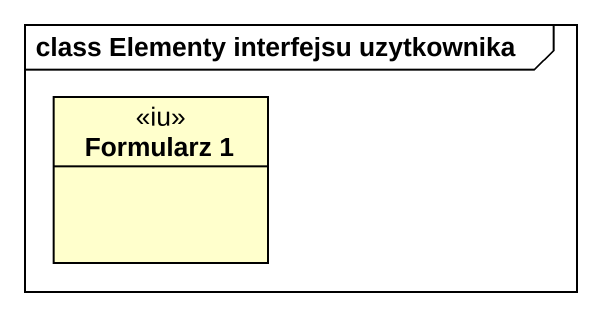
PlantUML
@startuml
mainframe class Elementy interfejsu uzytkownika
hide circle
hide empty members
class "Formularz 1" as Formularz_1 <<iu>>
@enduml
